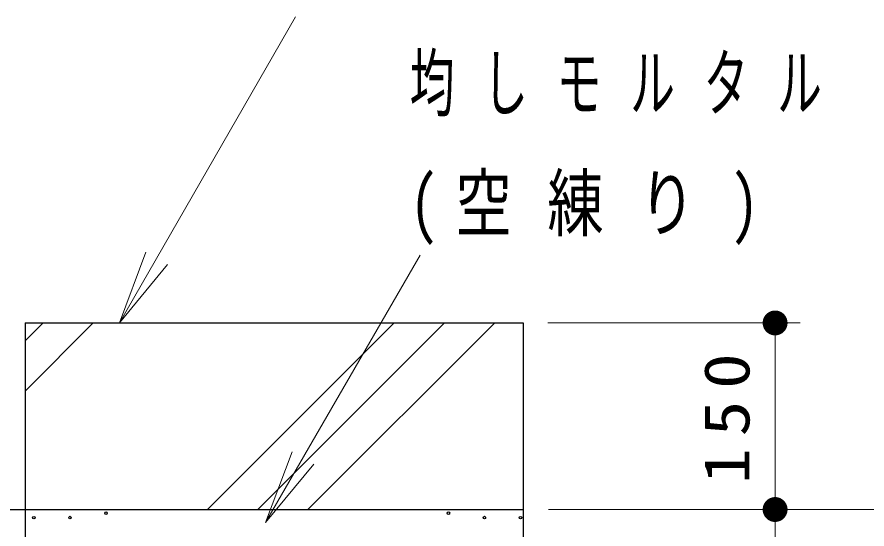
# Model space of a CAD drawing. Units: millimetres on the paper, scale 1:20. Extents: x -365 to 0, y -47 to 257.
# Drawn here: x -293.51 to -259.37, y 120.44 to 141.03 of the extents above; entities that cross this region are included whole.
import ezdxf

# ---------------------------------------------------------------- set-up
doc = ezdxf.new("R2010")
doc.units = ezdxf.units.MM
doc.layers.add('1_20', color=7, linetype='Continuous', lineweight=25)
doc.styles.add('ＭＳ ゴシック', font='')
doc.styles.get('ＭＳ ゴシック').set_extended_font_data('MS Gothic')

# ---------------------------------------------------------------- blocks, each defined once
blk = doc.blocks.new('open_arrow')
at = {"color": 0, "linetype": 'Continuous', "lineweight": -2}
blk.add_lwpolyline([(7.5, 1.25), (0, 0), (7.5, -1.25)], dxfattribs=at)
blk = doc.blocks.new('filled_dot')
at = {"color": 0, "linetype": 'Continuous', "lineweight": -2, "const_width": 1.25}
blk.add_lwpolyline([(-0.625, 0, 1), (0.625, 0, 1)], format="xyb", close=True, dxfattribs=at)

msp = doc.modelspace()

# ---------------------------------------------------------------- linework, layer by layer
at = {"layer": '1_20', "lineweight": 13}
for p, q in [((-289.394, 128.728), (-282.32, 141.028)), ((-283.525, 120.705), (-277.32, 131.453)), ((-293.184, 125.989), (-290.445, 128.728)), ((-293.184, 128.004), (-292.461, 128.728)), ((-285.854, 121.228), (-278.354, 128.728)), ((-283.839, 121.228), (-276.339, 128.728)), ((-281.823, 121.228), (-274.323, 128.728)), ((-272.184, 128.728), (-262.059, 128.728)), ((-263.059, 128.728), (-263.059, 121.228)), ((-272.159, 121.228), (-238.051, 121.228)), ((-264.216, 121.228), (-262.059, 121.228)), ((-263.059, 121.228), (-263.059, 117.259))]:
    msp.add_line(p, q, dxfattribs=at)
at = {"layer": '1_20'}
for p, q in [((-293.184, 128.728), (-293.184, 119.728)), ((-293.184, 128.728), (-273.184, 128.728)), ((-273.184, 128.728), (-273.184, 119.728)), ((-339.909, 121.228), (-273.159, 121.228))]:
    msp.add_line(p, q, dxfattribs=at)
for centre in [(-292.832, 120.902), (-291.384, 120.905), (-289.938, 121.081), (-276.18, 121.081), (-274.734, 120.905), (-273.286, 120.902)]:
    msp.add_circle(centre, 0.05, dxfattribs=at)

# ---------------------------------------------------------------- block references
at = {"layer": '1_20', "lineweight": 13, "xscale": 0.4, "yscale": 0.4}
for name, p, rotation in [('open_arrow', (-289.394, 128.728), 60.1), ('filled_dot', (-263.059, 128.728), 270), ('open_arrow', (-283.525, 120.705), 60), ('filled_dot', (-263.059, 121.228), 90), ('filled_dot', (-263.059, 121.228), 270)]:
    msp.add_blockref(name, p, dxfattribs=dict(at, rotation=rotation))

# ---------------------------------------------------------------- texts
at = {"layer": '1_20', "char_height": 2.199, "attachment_point": 4, "style": 'ＭＳ ゴシック'}
for s, insert in [('\\T1.64;\\W0.6;均しモルタル', (-277.736, 138.253)), ('\\T1.64;\\W0.75;(空練り)\u3000', (-277.736, 133.253))]:
    msp.add_mtext(s, dxfattribs=dict(at, insert=insert))
at = {"layer": '1_20', "insert": (-264.059, 125.122), "char_height": 1.833, "attachment_point": 8, "rotation": 90, "style": 'ＭＳ ゴシック'}
msp.add_mtext('\\T1.33;\\W1.15;150', dxfattribs=at)

doc.saveas('drawing.dxf')
